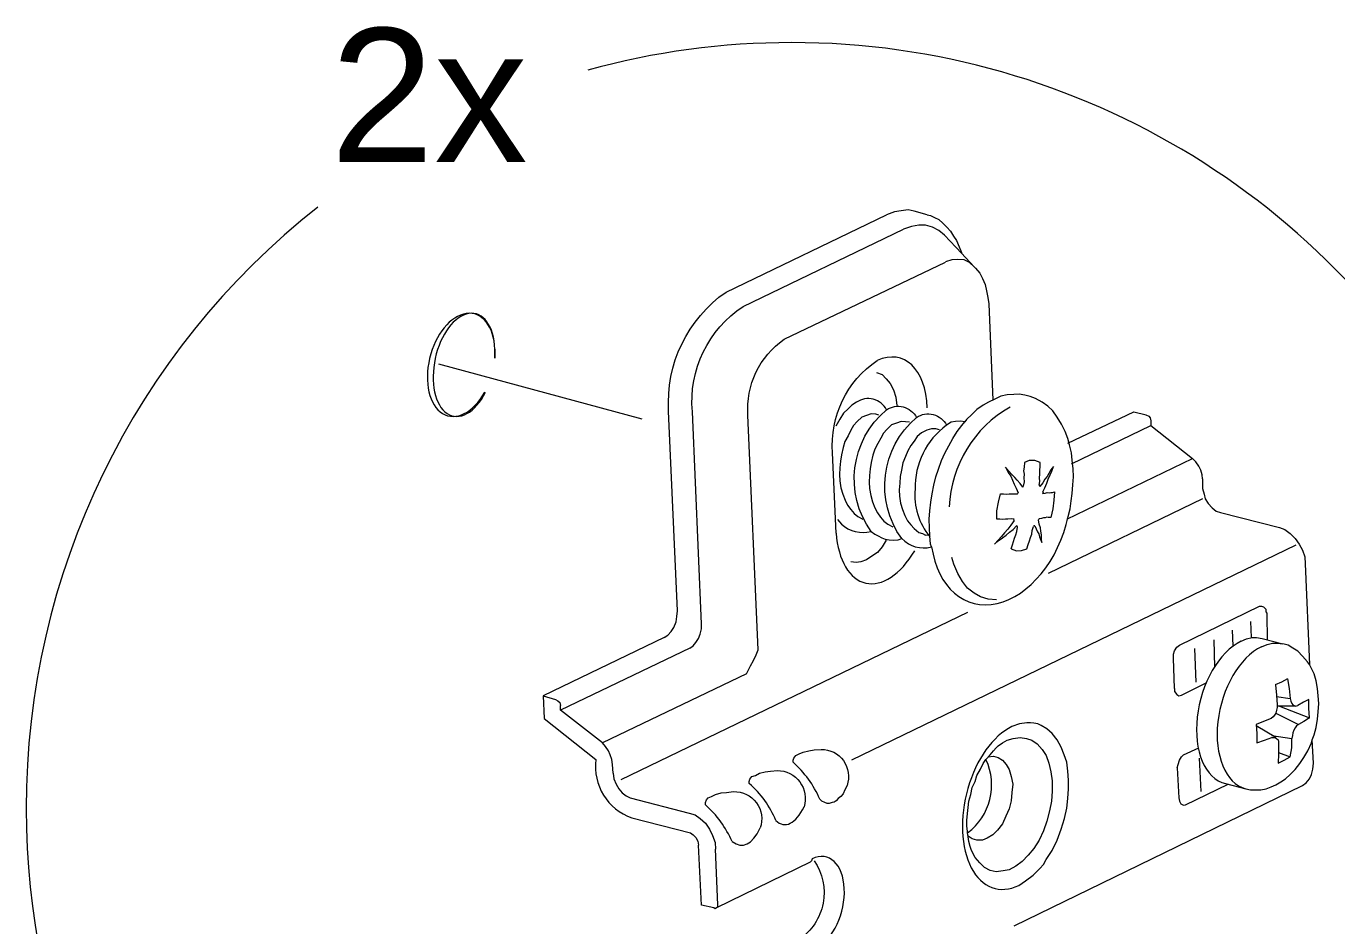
# Model space of a CAD drawing. Header units: metres. Extents: x -8.4 to 7.9, y -3.9 to 2.
# Drawn here: x 2.184 to 2.3721, y -2.3761 to -2.2471 of the extents above; entities that cross this region are included whole.
import ezdxf

# ---------------------------------------------------------------- set-up
doc = ezdxf.new("R2010")
doc.units = ezdxf.units.M
doc.header["$MEASUREMENT"] = 0
doc.layers.add('PDF16_Geometry_Num_Penna__7', color=7, linetype='Continuous', lineweight=18)
doc.layers.add('PDF16_Text_Num_Penna__7', color=7, linetype='Continuous', lineweight=18)
doc.styles.add('GENERATED_STYLE_2', font='')
doc.styles.get('GENERATED_STYLE_2').set_extended_font_data('Arial')

msp = doc.modelspace()

# ---------------------------------------------------------------- linework, layer by layer
at = {"layer": 'PDF16_Geometry_Num_Penna__7', "color": 7, "linetype": 'Continuous', "lineweight": 18, "flags": 128}
for points in [[(2.391909880403861, -2.309694946179661, 0.2828200976111969), (2.293897636754038, -2.24944719395968, 0.06749379674090672), (2.264602530242624, -2.253396694364757)], [(2.225881342334568, -2.273027885688167, 0.2301979789511518), (2.18403033917338, -2.359312257660018, 0.4142115001514631), (2.293897041052618, -2.469178959539258, 0.1910979785505044), (2.368986694116113, -2.439513028894788)], [(2.275598433802535, -2.334788123809881), (2.276103290754768, -2.334409853409093), (2.276600701439269, -2.333912442724592), (2.276989396614881, -2.3333286553344), (2.277285758070617, -2.332525947672885), (2.277403409100784, -2.331766428364217), (2.27748382879229, -2.330945849660145), (2.276221984262417, -2.302304376530251, -0.2619182813303043), (2.284454577866966, -2.285224127606485), (2.307506733511834, -2.274139613460561)], [(2.279241892603825, -2.336276930580226), (2.279748238809604, -2.33598056912449), (2.280126509210392, -2.335474222918712), (2.280515204386005, -2.334908306571077), (2.280747527939246, -2.334290266349316), (2.280929216871907, -2.333526279280008), (2.280929216871907, -2.332830797873835), (2.279629843152664, -2.302385838699239, -0.2767769410688271), (2.286916760755245, -2.28728927549929), (2.309949556104008, -2.276204761353367)], [(2.287413277887618, -2.340001404774441), (2.287682832779518, -2.33942506365198), (2.2879806834888, -2.338820426712138), (2.288378314185691, -2.338051971882191), (2.288801262192871, -2.337243307206491), (2.289063370817039, -2.336556761321596), (2.287602413088012, -2.302892333830373, -0.2648715207368783), (2.292787993936608, -2.292004401152576), (2.315974182400652, -2.280913929992467)], [(2.30025466444224, -2.319791191672187), (2.299760232264832, -2.308292665040362, -0.2724621259776817), (2.306162086484781, -2.295035181044873)], [(2.333568521648639, -2.317414640862827), (2.333838076540538, -2.316328975027495), (2.333979555627447, -2.315176292782574), (2.334112099193078, -2.314130836792995), (2.334223793209058, -2.312876885306919), (2.334328040957307, -2.311716756794266), (2.334265492308358, -2.310556628281613), (2.334124013221448, -2.309339908134197), (2.334036147262211, -2.308288495130432), (2.333748721327754, -2.307129855871326), (2.333508951506782, -2.306225878968656), (2.333133659613086, -2.305231057599654), (2.332578168040277, -2.304152838032054), (2.33200033766427, -2.303189290987527), (2.331355490878674, -2.302276378563578), (2.330640649176398, -2.301583875664498), (2.329834963007791, -2.30101498080977), (2.328881840738088, -2.300502677589805), (2.328119342922327, -2.30022269792308), (2.327346420331741, -2.300020159440769), (2.326510949092205, -2.299877191100313), (2.325741005008712, -2.299939739749262), (2.324816178556392, -2.299965057059551), (2.323916669414361, -2.300166106288316), (2.323040988329073, -2.300575651013579), (2.322128075905123, -2.300997109767213), (2.321359621075176, -2.301451332098868), (2.320439262383495, -2.302090221870277), (2.319724420681219, -2.302793149544182), (2.318973836893829, -2.303515437514191), (2.318714706776754, -2.303828180758936), (2.318129430133015, -2.303717975996502), (2.317390760373996, -2.303796906434462), (2.316763784630957, -2.303892218661432), (2.316101066802806, -2.304322612936344, 0.244828418352336), (2.311591011362861, -2.313477054486121, 0.1948206860088238), (2.313698602981738, -2.320325386919284)], [(2.307484841484701, -2.302113454225601, 0.4531988761826473), (2.303183579391963, -2.301024363107112), (2.30252532932445, -2.301448800367838), (2.301998133569021, -2.301955146573618), (2.301332437233776, -2.30259701485212), (2.300769499393233, -2.303432486091656), (2.30022741110234, -2.304437732235482)], [(2.300465542744411, -2.317861268001395), (2.30100718425924, -2.318490924400816), (2.301470342112173, -2.318830474209398), (2.301930521458014, -2.319193852074722), (2.302526222876577, -2.319399369064126), (2.302968531179861, -2.319546805165221), (2.303595506922899, -2.319659988434748), (2.30413014894606, -2.319732961858522), (2.304684151265324, -2.319670413209573), (2.305300702233537, -2.319575100982602, -0.3931049424719458), (2.307484841484701, -2.302113454225601, -0.4531988761842637), (2.31178610357744, -2.303202843194799, -0.4507811218124158), (2.316100471101387, -2.304322612936344)], [(2.305301149009602, -2.319574356355829), (2.305808984468927, -2.319942201981792), (2.306300438139242, -2.32020431060596), (2.306809762852114, -2.320481311765592), (2.307290791747604, -2.320649597416337), (2.307886493166168, -2.320767248446503), (2.30844943100671, -2.320791076503245), (2.309158315694801, -2.320744909643307), (2.309672108168312, -2.320590027274481, -0.3908930991384919), (2.31178610357744, -2.303202843194799)], [(2.258238651988109, -2.343148048592648), (2.258356303018275, -2.346367814759985), (2.265786486812023, -2.352275981429299, 0.354977165503509), (2.270937814829048, -2.360626226064015), (2.27936847915527, -2.362772240424391)], [(2.319690465700361, -2.365317970436622), (2.319499841246421, -2.364729715285791), (2.319312195299573, -2.364035723133164), (2.319203479790685, -2.36334917724827), (2.319123060099179, -2.362772836125809, 0.3567071359792453), (2.32176440018909, -2.352275534653235), (2.321846309134143, -2.352159372876615), (2.322352655339922, -2.351580053247062), (2.322829216474773, -2.35101264764588), (2.323225357918118, -2.350579274863875), (2.323532144148678, -2.350318655493254)], [(2.291624440140799, -2.361013134135372, 0.113727915670106), (2.287800930585748, -2.355719433479306), (2.287800930585748, -2.355423072023571), (2.287872414755975, -2.355108839525279), (2.288180690240083, -2.35471865509612), (2.28867512241749, -2.354538455417004), (2.289263377568322, -2.354224222918711), (2.290066085229836, -2.354035087718318), (2.290821136777866, -2.353915947434605), (2.291823404414599, -2.353845952517924, -0.5034483804006484), (2.295655551640219, -2.359049553334432)], [(2.285339939100308, -2.364035574207809, 0.1051966314091367), (2.28150660047185, -2.358750213371604), (2.28150660047185, -2.35844491639459), (2.281633187023295, -2.358063667486709), (2.281893806393916, -2.357749434988416), (2.282390770302353, -2.357560597638732), (2.282967111424813, -2.357264236182997), (2.283769819086328, -2.357063186954231), (2.284536784662729, -2.356984256516272), (2.285537563045915, -2.356865116232559, -0.5255518714270869), (2.289360030123484, -2.362089417673362)], [(2.297117551846729, -2.366804394401293, -0.4154365246658139), (2.294971090710289, -2.378075214165872), (2.281435265226977, -2.384669628869371), (2.283193329038513, -2.385047303568741), (2.283570110185754, -2.385248352797506), (2.283769670160973, -2.385544714253242), (2.283887321191139, -2.385931920175308), (2.297414211153173, -2.379340483978901)]]:
    msp.add_lwpolyline(points, format="xyb", dxfattribs=at)
for points in [[(2.311457425319748, -2.273641607074643), (2.31057280871318, -2.273446514860063), (2.309572030329993, -2.273562676636683), (2.308617418806745, -2.273742876315798), (2.307506435661124, -2.274139017759143)], [(2.313333586937513, -2.274139017759143), (2.311457127469038, -2.273641607074643)], [(2.315785642901676, -2.277088633333161), (2.314982935240162, -2.276393151926988), (2.314098318633595, -2.275907655270858), (2.313097540250407, -2.27562916485768), (2.312133993205881, -2.27562916485768), (2.311069176920199, -2.275825746325806), (2.309949258253299, -2.276204016726594)], [(2.313333438012159, -2.274139315609852), (2.313793617357999, -2.274246541865193), (2.314398254297841, -2.274526521531919), (2.314982041688034, -2.274825861494747), (2.31555987206404, -2.275332207700526), (2.316164509003883, -2.27590705956944), (2.31665894118129, -2.276513185762828), (2.317120609780677, -2.277204199408362), (2.317543557787858, -2.277853513954597), (2.317923317442192, -2.278729195039885), (2.318239039194031, -2.2795319027014), (2.318239039194031, -2.27964806447802), (2.315786238603095, -2.277088037631742)], [(2.318239337044739, -2.279648511254083), (2.320087500695834, -2.281617304442436), (2.319384573021928, -2.280991817952945), (2.318626542966806, -2.280613547552157), (2.317741926360239, -2.280531638607104), (2.316858799007219, -2.280613547552157), (2.315974182400652, -2.280912887514985)], [(2.320087202845125, -2.281617155517082), (2.32026740252424, -2.281794376689104), (2.320889910506639, -2.282498793616556), (2.321269670160973, -2.283258312925224), (2.321646451308214, -2.284141440278245), (2.321846011283433, -2.285026056884812), (2.322026210962549, -2.286026835267999), (2.322152797513994, -2.286899537846195), (2.322729138636454, -2.30074512806716)], [(2.243210594451294, -2.295515018537526), (2.272377625157717, -2.303409551587041)], [(2.30604428652926, -2.296765842591155), (2.306846994190774, -2.297044333004334), (2.307426313820327, -2.297650459197722), (2.308001165689241, -2.298345940603896), (2.308507511895021, -2.299229067956916), (2.308805362604302, -2.300290905735506), (2.30899300855115, -2.301492733347458)], [(2.305949123227644, -2.302717048687961), (2.305298319427863, -2.30270066689895), (2.304631133839072, -2.302915119409633), (2.30392671691162, -2.30318169579444), (2.303265488337015, -2.303811650044572), (2.302772545413153, -2.304346292067732), (2.302389807251726, -2.305053687502276), (2.301975794765825, -2.30582363158577), (2.301515615419984, -2.30667399536077), (2.301256485302909, -2.307537762417687), (2.301027140256763, -2.308551944082792), (2.300873747141482, -2.30946485650674), (2.300793327449976, -2.310428403551267), (2.300741203575852, -2.31139790760998), (2.300784391928697, -2.312282524216546), (2.300951188325895, -2.313287770360373), (2.301220743217795, -2.314228978601703), (2.301557314519284, -2.315068917601878), (2.301898353581412, -2.315807587360897), (2.302360022180798, -2.316416692061378), (2.302839561822742, -2.316969205127096), (2.303393564142006, -2.317402577909101), (2.304099470323004, -2.317783826816981)], [(2.310224919084739, -2.303821032341914), (2.309574115284958, -2.303804650552904), (2.308906929696168, -2.304019103063586), (2.308202512768716, -2.304285679448394), (2.30754128419411, -2.304915633698524), (2.307048341270248, -2.305450275721685), (2.306665603108822, -2.30615767115623), (2.30625159062292, -2.306927615239723), (2.305791411277079, -2.307777979014723), (2.305532281160004, -2.30864174607164), (2.305302936113857, -2.309655927736745), (2.305149542998577, -2.310568840160693), (2.305069123307071, -2.31153238720522), (2.305016999432946, -2.312501891263932), (2.305060187785792, -2.3133865078705), (2.30522698418299, -2.314391754014326), (2.30549653907489, -2.315332962255656), (2.305833110376379, -2.316172901255831), (2.306174149438506, -2.31691157101485), (2.306635818037893, -2.317520675715331), (2.307115357679837, -2.318073188781049), (2.307669359999101, -2.318506561563054), (2.3083752661801, -2.318887810470935)], [(2.306393367560538, -2.302863889087637), (2.305949570003708, -2.302716452986542)], [(2.31076373101783, -2.3038847723937), (2.31022462123403, -2.303820734491205)], [(2.313962498710162, -2.321769069307173), (2.313810594848428, -2.321389309652838), (2.313684008296983, -2.320183014280246), (2.313651244718962, -2.319025864274687), (2.313621459648035, -2.317804676366632), (2.313701879339541, -2.316613273529504), (2.313856761708367, -2.315354854282788), (2.314031004373297, -2.314142601896012), (2.314264817180083, -2.312912478466678), (2.314544796846808, -2.311724054136643), (2.314929024261782, -2.310619028005207), (2.315375800325705, -2.309372522786863), (2.315855339967648, -2.308334513065016), (2.316419767061737, -2.307281610807705), (2.316985683409373, -2.306234665564579), (2.317612659152411, -2.305229419420753), (2.318299205037306, -2.304371609378022), (2.318714706776754, -2.303828031833582)], [(2.333525780071856, -2.306911382376067), (2.342958712034811, -2.30238554084853), (2.344726455994399, -2.302809978109257)], [(2.344725711367626, -2.302810127034611), (2.345123342064517, -2.303008197756284), (2.345303541743633, -2.303270306380452), (2.3454211927738, -2.303694743641178)], [(2.34542089492309, -2.30369414793976), (2.34542089492309, -2.30438665083884), (2.351409183433201, -2.309095670552586)], [(2.314582772812241, -2.304853531825639), (2.313964732590482, -2.304826725261804), (2.313288611480412, -2.305017349715744), (2.312520156650465, -2.305392641609439), (2.311888713146788, -2.305921326618415), (2.311434490815132, -2.306588512207206), (2.310962397440921, -2.30721697720379), (2.310542427940834, -2.307997346062109), (2.310226706188995, -2.308831328048098), (2.309832053999197, -2.309732326443676), (2.309626537009792, -2.310758422137151), (2.309468676133873, -2.311680270082379), (2.309394213456552, -2.312630413844988), (2.309316772272139, -2.313592471635968), (2.309374853160449, -2.314506873313463), (2.309504418218987, -2.315489780654093), (2.309797801167629, -2.316423542627692), (2.310126926201386, -2.317257524613681), (2.310497750334441, -2.318031936457813), (2.310959418933829, -2.318623170115738), (2.311467254393154, -2.319122070053785), (2.312147843263862, -2.319702878936885), (2.312645253948363, -2.319847336530886), (2.313080115983915, -2.320081149337672)], [(2.315085991585573, -2.304984288287014), (2.314582623886887, -2.30485323397493)], [(2.334028998845188, -2.3098694866953), (2.345420299221671, -2.304386055137421)], [(2.329517454151696, -2.309653991707134), (2.32876538111076, -2.309360608758491), (2.327967141209884, -2.309372522786862), (2.327286552339175, -2.309662927228413), (2.327235917718598, -2.310327134310111), (2.327161455041277, -2.310866244093911), (2.327261235028886, -2.311348762242948), (2.327185283098019, -2.311870000984191), (2.327243363986329, -2.312424003303455), (2.327118266688431, -2.31305246830004)], [(2.33334394221384, -2.31780750594837), (2.351410076985329, -2.309095372701876)], [(2.352851078716834, -2.312016245682448), (2.352779594546606, -2.311439904559988), (2.352588970092667, -2.310753358675093), (2.352292608636931, -2.310178506806179), (2.351894977940039, -2.309555998823781), (2.35140948128391, -2.30909581947794)], [(2.327028315774228, -2.313216881891563), (2.326653023880533, -2.312680750614856), (2.326215183337888, -2.312217592761923), (2.325908397107328, -2.311827408332764), (2.325452685522127, -2.311376164508202), (2.325031226768493, -2.310923431430093), (2.324579982943932, -2.310332197772169), (2.324935914541523, -2.31109916334857), (2.325314184942311, -2.31163827313237), (2.325562890284561, -2.312216103508376), (2.325827977415822, -2.312786487616651), (2.326076682758072, -2.313370275006843), (2.326386447495726, -2.314010654031799)], [(2.329509114331836, -2.313124399246331), (2.329501668064104, -2.312985898666515), (2.329406355837134, -2.312936753299484), (2.329467415232537, -2.312405089783416), (2.329422737626144, -2.31186002298543), (2.329489754035733, -2.311319423948084), (2.32948677552864, -2.310754996853995), (2.329555281191775, -2.310227801098566), (2.329516560599568, -2.309654438483198)], [(2.329909574610466, -2.313862473303932), (2.330219339348119, -2.313290599942111), (2.330474001704555, -2.312648731663608), (2.330664626158495, -2.312047073230859), (2.330990772685158, -2.311442436291017), (2.331191821913924, -2.310897369493031), (2.331428613227803, -2.310233162411333), (2.331090552672768, -2.310709723546184), (2.330795680470579, -2.31125479034417), (2.330560378410246, -2.311691141633267), (2.330229764122944, -2.312036648456034), (2.329942338188487, -2.312568311972102), (2.329508965406482, -2.313123803544913)], [(2.327028464699583, -2.313217626518337), (2.327085056334346, -2.313114868023634), (2.327119309165913, -2.313053808628232)], [(2.352850483015415, -2.312016543533158), (2.352850483015415, -2.313397081570679), (2.353050042990634, -2.31420127848574), (2.353239178191028, -2.314884845863542), (2.35365319067693, -2.315544585184601), (2.354241445827761, -2.316167093167), (2.354817786950222, -2.316652589823129), (2.355420934636518, -2.316841725023523), (2.363863512991111, -2.318987739383898)], [(2.323328563188884, -2.317800059680637), (2.323338987963708, -2.31658780729386), (2.323537058685381, -2.315342791329063), (2.323851291183674, -2.314170748788039)], [(2.323851440109028, -2.314171493414812), (2.32428183438394, -2.314174471921905), (2.324724142687224, -2.314190853710915), (2.325080074284816, -2.314174471921905), (2.325507490052635, -2.314181918189636), (2.325852996875402, -2.314162557893533), (2.326296794432232, -2.314178939682543)], [(2.326296943357586, -2.314178790757189), (2.326352045738804, -2.314077521516033), (2.326387787823918, -2.314010505106444)], [(2.329910170311884, -2.313861728677158), (2.329945912396998, -2.314004697017614), (2.329890810015781, -2.31410596625877)], [(2.329891256791845, -2.31410596625877), (2.330275484206818, -2.314062777905924), (2.330531635816801, -2.313982358214417), (2.330808636976433, -2.314040439102728), (2.331064788586415, -2.313964487171861), (2.331326897210583, -2.313973422693139), (2.331590495088298, -2.313887045987447)], [(2.352851078716834, -2.314887079743861), (2.330702899974638, -2.325579920207078)], [(2.331590048312233, -2.313886450286029), (2.33151260712782, -2.315074874616063), (2.331356235505447, -2.316331804609232), (2.331062852556804, -2.317539589235371)], [(2.325796107389929, -2.317995598671281), (2.325318057001532, -2.318650870231701), (2.324914469290455, -2.319234657621894), (2.324421526366593, -2.319745471588312), (2.323998578359413, -2.320302452414669), (2.323496699914273, -2.320814755634633), (2.322962057891112, -2.321388118250001), (2.323529463492295, -2.320924960397067), (2.324116229389579, -2.320461802544134), (2.324661296187565, -2.320099913932357), (2.32513190030823, -2.319648670107795), (2.325666542331391, -2.319280824481832), (2.326165442269438, -2.31877149976896)], [(2.325784193361558, -2.317787103174783), (2.325368691622109, -2.317764764371588), (2.32490404451563, -2.317790081681877), (2.324554069932224, -2.31780944197798), (2.324192181320446, -2.317836248541815), (2.323770722566812, -2.317816888245712), (2.323328414263529, -2.317800506456702)], [(2.325394157857753, -2.322062750106524), (2.32558627156524, -2.321461091673775), (2.325732218412788, -2.321017294116945), (2.325875186753244, -2.320528818953723), (2.326049429418174, -2.320049279311779), (2.326176015969618, -2.319554847134372), (2.32627877446432, -2.3189621242229), (2.32623707536502, -2.318810220361167), (2.326165591194794, -2.31877149976896)], [(2.325394455708463, -2.322063494733297), (2.326125679199749, -2.322324114103919), (2.326847967169758, -2.322273479483341), (2.327629825281623, -2.322039666676555), (2.327815981974924, -2.32145290077927), (2.328017031203689, -2.320904855474191), (2.328155531783505, -2.320404466282598), (2.328328285194889, -2.319936840669025), (2.328399769365116, -2.319402198645864), (2.328569544269406, -2.318840750058868)], [(2.325796554165993, -2.317995002969862), (2.325734005517044, -2.317881819700335), (2.325784640137622, -2.317786507473365)], [(2.328759870872638, -2.318735161982428), (2.328615413278636, -2.318753033024985), (2.328569246418698, -2.318839409730676)], [(2.328759573021928, -2.318735459833137), (2.328951686729415, -2.319173300375781), (2.32915720371882, -2.319609651664879), (2.329335914144389, -2.319906013120614), (2.329435694131998, -2.320309600831691), (2.329657592910413, -2.320787651220089), (2.329764819165755, -2.321143582817681), (2.329752905137383, -2.320613408555159), (2.329718652305816, -2.320029621164966), (2.329626318585939, -2.319539656748198), (2.329593555007918, -2.319051181584975), (2.329404419807524, -2.318507604040536), (2.329304639819914, -2.317889563818777)], [(2.329391761152379, -2.317730213689311), (2.329344105038894, -2.317818079648549), (2.329305384446687, -2.317889563818777)], [(2.331062107930032, -2.317539738160725), (2.330695751557615, -2.317556119949736), (2.330502148596582, -2.317532291892993), (2.330234082958228, -2.317612711584499), (2.330015162686906, -2.317617179345138), (2.329747097048552, -2.317699088290191), (2.329391165450961, -2.317730362614665)], [(2.307449248324942, -2.320786013041188), (2.30686099317411, -2.321743603071529), (2.306177425796308, -2.322553757000775), (2.305382164402526, -2.323121162601957), (2.304597327783569, -2.323627508807736), (2.303794620122054, -2.323923870263472), (2.303155730350645, -2.324005779208524), (2.302344087167852, -2.323923870263472)], [(2.309671512466894, -2.320589580498416), (2.310124245545002, -2.32096934015275), (2.310642505779152, -2.32131782548261), (2.311047582743775, -2.321535256500386), (2.311610520584318, -2.32176609080008), (2.312225582298986, -2.321837574970307), (2.312754267307961, -2.321901612872803), (2.313327629923328, -2.321903102126349), (2.313962051934099, -2.321769069307172)], [(2.313580058399444, -2.320125529093355), (2.313081158461398, -2.320080851486963)], [(2.363863512991111, -2.318988484010672), (2.364630478567512, -2.319296759494779), (2.365433186229026, -2.319873100617239), (2.366127178381653, -2.320568582023412), (2.366694583982834, -2.321368311177834), (2.367199440935067, -2.322251438530854), (2.367497291644349, -2.323217964082474), (2.367579200589402, -2.324200871423104)], [(2.30252920138367, -2.352295937426821), (2.366279677944805, -2.321484770805163)], [(2.323248590273442, -2.329347582754139), (2.322066122957593, -2.329276098583912), (2.320990881897085, -2.328921656239866), (2.320052652162848, -2.328415310034087), (2.31913080421762, -2.327691532810532), (2.318389155951509, -2.326727985766006), (2.317699631559521, -2.325573814267538), (2.317145629240257, -2.32427071741443), (2.316852246291615, -2.323292277834439)], [(2.367579498440111, -2.324200126796331), (2.368191581647685, -2.338622058139757), (2.367895220191949, -2.33823485221769), (2.367199738785776, -2.337432144556176), (2.366514682154429, -2.336736663150003), (2.365811754480523, -2.336277973057709), (2.365135633370453, -2.335853535796982), (2.364368667794053, -2.335673336117867)], [(2.319123357949889, -2.331172811900618), (2.269348036668256, -2.355181068322279)], [(2.349524979846284, -2.335852940095563), (2.361022017224562, -2.330262282282344)], [(2.361021719373853, -2.330262431207698), (2.361294252772846, -2.330262431207698), (2.361608485271139, -2.330387528505597), (2.361907825233966, -2.330683889961332)], [(2.362169189231361, -2.33509327186154), (2.362105151328866, -2.33145204694057), (2.362105151328866, -2.331262911740176), (2.361987500298699, -2.331064841018503), (2.361987500298699, -2.330945700734791), (2.361987500298699, -2.330768479562768), (2.361907080607193, -2.330683592110623)], [(2.357081899116828, -2.333714967704339), (2.357199550146994, -2.335980122348427)], [(2.35972294135603, -2.332452676398402), (2.359840592386196, -2.334787825959172)], [(2.275598731653245, -2.334788868436654), (2.258238503062754, -2.343148048592648), (2.259997311501063, -2.343645459277149)], [(2.34864944768635, -2.337737739383899), (2.34864944768635, -2.337161398261438), (2.348828158111919, -2.336672923098217), (2.349145369117304, -2.336166576892437), (2.349525128771639, -2.335852344394144)], [(2.354439218698725, -2.335093718637604), (2.354537509432788, -2.339000030689835)], [(2.35837903895575, -2.33529447001566), (2.359147493785697, -2.334977259010275), (2.359950201447211, -2.334788123809881), (2.360606962261178, -2.334788123809881), (2.361409669922693, -2.334907264093594)], [(2.361293657071427, -2.336097177677175), (2.36210530025422, -2.335788902193068), (2.362872265830621, -2.335590831471396), (2.363548386940691, -2.335590831471396), (2.364367476391216, -2.335672740416448)], [(2.361409967773402, -2.334907561944303), (2.36436762531657, -2.335673038267157)], [(2.279241892603825, -2.336277526281645), (2.260699196697486, -2.345213047560099), (2.260699196697486, -2.344529480182298)], [(2.348828455962628, -2.342065956965827), (2.34864974553706, -2.337738186159963)], [(2.35166876032634, -2.336359137375988), (2.351895126865394, -2.341181340359261)], [(2.368579978972588, -2.349433741035977), (2.368842087596757, -2.348750173658176), (2.369156320095049, -2.347667486329936), (2.369338009027711, -2.346486508267634), (2.369455660057877, -2.345414245714219), (2.369536079749383, -2.344224332130638), (2.369455660057877, -2.343147601816584), (2.369338009027711, -2.342066403741891), (2.369156320095049, -2.341004565963302), (2.368842087596757, -2.340000809073022), (2.368381908250917, -2.339000030689835), (2.368191283796976, -2.338621760289047)], [(2.287412235410135, -2.340000064446249), (2.266707143354409, -2.349893175755045), (2.260699494548195, -2.34521245185868)], [(2.348828158111919, -2.342065212339055), (2.348828158111919, -2.342525391684895), (2.349145369117304, -2.3429587644669), (2.349452155347865, -2.343147899667294), (2.349830425748653, -2.343022802369395), (2.353356978146549, -2.34126250467754)], [(2.365053128723982, -2.340695843703131), (2.364168512117416, -2.341181340359261), (2.363285384764395, -2.341580460309698)], [(2.365052979798628, -2.34069643940455), (2.3652510505203, -2.342066552667246), (2.365432739452962, -2.34352899964982), (2.365513159144468, -2.343907270050608), (2.365630810174635, -2.344224481055993), (2.365812499107296, -2.344410637749294), (2.366010569828969, -2.344529778033007), (2.366198215775817, -2.344611686978059), (2.366515426781202, -2.344529778033007)], [(2.363286129391168, -2.341580162458989), (2.363475264591562, -2.343023249145459), (2.363548238015337, -2.344409744197166)], [(2.363475115666207, -2.343220575240359), (2.365431994826189, -2.343528850724465)], [(2.259996715799645, -2.343645310351794), (2.260304991283752, -2.343843381073467), (2.260619223782044, -2.344105489697634), (2.260699643473549, -2.344529926958361)], [(2.363548089089981, -2.344410935600004), (2.363548089089981, -2.344790695254337), (2.363475115666207, -2.345213643261518), (2.363366400157319, -2.345602338437131), (2.363168329435647, -2.345907635414145), (2.362989619010079, -2.346169744038312), (2.362672408004693, -2.346367814759985), (2.36160759171901, -2.346792252020712), (2.360526393644318, -2.347252431366552)], [(2.366197620074398, -2.344610942351286), (2.363548238015337, -2.344610942351286)], [(2.363863512991111, -2.344610942351286), (2.368191283796976, -2.346286352590996)], [(2.368073781692164, -2.343645310351794), (2.367317240890588, -2.344023580752582), (2.366514533229073, -2.344529926958361)], [(2.368191581647685, -2.346286352590996), (2.368073930617519, -2.344907303807021), (2.368073930617519, -2.343645906053213)], [(2.326480866170568, -2.370320968800429), (2.327436966947362, -2.369646336943906), (2.328518165022056, -2.368877882113959), (2.329502561616232, -2.367877103730772), (2.330008907822011, -2.367302251861858), (2.330394624490531, -2.366615705976963), (2.331279241097098, -2.365318566138041), (2.331965786981993, -2.363854629901921), (2.332540638850907, -2.362276021142727), (2.333046985056686, -2.360707837158358), (2.333343346512421, -2.359246879429331), (2.333525035445083, -2.35786634139181), (2.333605455136589, -2.356487292607835), (2.333605455136589, -2.35522440560048), (2.333525035445083, -2.353915351733186), (2.333343346512421, -2.352653953979378), (2.332965076111634, -2.351580202172417), (2.332540638850907, -2.350518364393827), (2.331965786981993, -2.349434187812041), (2.331279241097098, -2.348549571205474), (2.330503339999419, -2.347866003827673), (2.329700632337904, -2.347368593143172), (2.329206200160497, -2.347170522421499), (2.328619434263211, -2.34705436064488), (2.328132448353536, -2.346990322742384), (2.327635037669035, -2.346990322742384), (2.326553839594342, -2.347170522421499), (2.32548902330866, -2.347548792822288)], [(2.36336610230661, -2.345602934138549), (2.366615653544875, -2.347251537814424)], [(2.368192177349103, -2.346287097217769), (2.367389469687589, -2.346791954170002), (2.366615057843457, -2.347252133515843), (2.366315717880628, -2.347432333194958), (2.366126582680234, -2.347746565693251), (2.365938936733387, -2.348054841177357), (2.365812350181942, -2.348433111578145), (2.365739376758168, -2.348811381978933), (2.36563066124928, -2.34923581923966)], [(2.360525797942898, -2.347252133515843), (2.360607706887952, -2.348549273354765), (2.360607706887952, -2.349892580053626)], [(2.36336610230661, -2.349128146208254), (2.360526095793608, -2.347431886418894)], [(2.362790207960214, -2.348811233053578), (2.365630214473216, -2.349235670314305)], [(2.268167356456663, -2.35296208053813), (2.268051194680043, -2.352275534653235), (2.267853123958371, -2.351580053247062), (2.267591015334203, -2.35101264764588), (2.267168067327023, -2.350390139663481), (2.266707887981183, -2.349892728978981)], [(2.324795329006742, -2.349515054279611), (2.325678456359762, -2.349236563866433), (2.326671788475217, -2.349127848357545), (2.327554915828238, -2.349236563866433), (2.328320392151092, -2.349515054279611), (2.329123099812607, -2.350012464964112), (2.32981858121878, -2.350815172625627), (2.330394922341241, -2.351699789232194), (2.330783617516853, -2.352773541039155), (2.331079978972589, -2.354034938792963), (2.331279538947808, -2.355306761321597), (2.331279538947808, -2.356801971882191), (2.331161887917641, -2.358243569315115), (2.330883397504463, -2.359625596606183), (2.330503637850128, -2.36108655433521), (2.330009205672721, -2.36247602789401), (2.329394143958054, -2.363855076677985), (2.328618242860374, -2.365036054740287), (2.32781553519886, -2.36600109103836), (2.326941343367118, -2.366876772123649), (2.326058216014097, -2.367560339501451), (2.325091690462478, -2.368066685707229), (2.324216009377189, -2.368255820907624), (2.323225655768827, -2.368383896712615), (2.322351463937085, -2.368185825990942), (2.321566627318127, -2.367761388730216), (2.320890506208058, -2.367074842845321), (2.320187578534152, -2.366298941747642), (2.319690167849652, -2.365317523660559)], [(2.323531399521905, -2.35031791086648), (2.324110719151458, -2.349893473605754), (2.324795775782806, -2.349515203204966)], [(2.350128574308644, -2.351580202172417), (2.352292459711576, -2.35057942378923)], [(2.359029247054112, -2.356487292607835), (2.359723239206739, -2.356606432891548), (2.360525946868254, -2.356606432891548), (2.36121993902088, -2.356606432891548), (2.361986904597281, -2.356487292607835), (2.362671961228629, -2.356181995630821), (2.363365953381256, -2.355919887006653), (2.364053988519697, -2.355486514224648), (2.364747980672323, -2.355027824132354), (2.365433037303672, -2.354421697938965), (2.366127029456298, -2.35371877026506), (2.366813575341193, -2.352846067686865), (2.367388427210106, -2.351961451080298), (2.367958811318382, -2.351012796571235), (2.368462179017067, -2.349892877904336), (2.368579830047234, -2.349434187812041)], [(2.360607111186533, -2.349893175755045), (2.361707669557329, -2.349514905354257), (2.362790356885568, -2.34912769943219)], [(2.362789612258795, -2.349128146208254), (2.363051720882964, -2.349128146208254), (2.363285533689749, -2.349128146208254), (2.363474668890143, -2.349235372463595), (2.363674228865362, -2.349433443185268), (2.36374571303559, -2.349695551809436), (2.36374571303559, -2.350119989070163), (2.36374571303559, -2.351463295769023), (2.363674228865362, -2.352772349636317)], [(2.365432739452962, -2.351897413177802), (2.365630810174635, -2.35057942378923), (2.365630810174635, -2.349236117090369)], [(2.367199738785776, -2.355981095327411), (2.367697149470278, -2.355602824926623), (2.368191581647685, -2.355026483804162), (2.368462625793132, -2.35442184686432), (2.368653250247072, -2.35365488128792), (2.368779836798517, -2.352773243188445), (2.368580276823298, -2.349434336737396)], [(2.319123357949889, -2.362772985051164), (2.319123357949889, -2.362592785372049), (2.319005706919722, -2.361772206667976), (2.319005706919722, -2.361012687359308), (2.319123357949889, -2.360011908976121), (2.319203777641394, -2.359131760130193), (2.319312493150282, -2.358244165016534), (2.319583537295729, -2.357264236182997), (2.319771183242576, -2.356294732124284), (2.320188174235571, -2.355422029546089), (2.32046666464875, -2.354538902193068), (2.320961096826157, -2.353654285586501), (2.32134979200177, -2.3528456209108), (2.321763804487671, -2.352275236802526)], [(2.322026210962549, -2.351897413177802), (2.322828918624064, -2.351778272894089), (2.323531846297969, -2.351961451080297), (2.324109676673975, -2.352357592523642), (2.324677082275157, -2.352962229463484), (2.325092584014606, -2.35371877026506), (2.325372563681331, -2.354719548648247), (2.325597440966838, -2.35580074672294), (2.325488725457951, -2.356984703292335), (2.325372563681331, -2.358174616875917), (2.325092584014606, -2.359328788374383), (2.324596662583651, -2.360390626152973), (2.324109676673975, -2.36150756631278), (2.323417173774895, -2.36239516142644), (2.322729138636454, -2.363078728804242), (2.321954726792321, -2.363540397403629), (2.321269670160973, -2.363854629901921), (2.320466962499458, -2.363854629901921), (2.319769991839739, -2.363656559180249), (2.319202586238557, -2.363276799525914)], [(2.349207917766253, -2.353456512715538), (2.34932556879642, -2.35296208053813), (2.349525128771639, -2.352357443598287), (2.349830425748653, -2.351897264252448), (2.350128276457935, -2.351580053247062)], [(2.352356646539426, -2.352077612856918), (2.352588970092667, -2.356865563008623)], [(2.363674377790717, -2.352772796412381), (2.364548569622459, -2.352357294672933), (2.365433186229026, -2.351897115327093)], [(2.36374571303559, -2.351274905195403), (2.365433037303672, -2.351897413177802)], [(2.268250158953844, -2.354224371844066), (2.268166760755245, -2.352961484836711)], [(2.268249563252426, -2.354224520769421), (2.268356789507767, -2.355027228430935), (2.268674000513152, -2.355800151021522), (2.26905227091394, -2.356486696906416), (2.269546703091347, -2.357063038028877), (2.270114108692529, -2.357487475289603), (2.270693428322083, -2.357749583913771), (2.279170259508243, -2.359943254387632)], [(2.34920747099019, -2.353455917014119), (2.349451708571801, -2.357749434988416), (2.349524681995574, -2.358243867165824), (2.349712327942422, -2.358634051594984), (2.350129318935417, -2.358823186795378), (2.350407809348595, -2.358750213371604), (2.356503324114048, -2.355801491349713)], [(2.32579580953922, -2.37611222906635), (2.367200036636486, -2.355980499625992)], [(2.356117607445528, -2.355719433479306), (2.359029098128758, -2.356487888309253)], [(2.279170855209662, -2.359942956536923), (2.280045047041404, -2.360214000682369), (2.280747974715309, -2.360708432859777), (2.281506004770431, -2.361392000237579), (2.282091281414171, -2.362275127590599), (2.282508272407165, -2.363150808675888), (2.282893989075685, -2.364151587059075), (2.282966962499459, -2.365118112610694)], [(2.279368628080625, -2.362772985051164), (2.279748387734959, -2.363078282028177), (2.280126658135747, -2.363468466457337), (2.280433444366307, -2.363974812663116), (2.28051535331136, -2.364540729010751)], [(2.280929216871907, -2.373171549013611), (2.280515204386005, -2.36454132471217)], [(2.283075529082991, -2.373550266190462), (2.283273599804664, -2.37335219546879), (2.283273599804664, -2.373090086844623), (2.282966813574104, -2.365116623357148)], [(2.296531530576217, -2.366993380676332), (2.283076124784411, -2.373549074787626)], [(2.296810765616168, -2.366498948498925), (2.296728856671116, -2.366804245475939), (2.29653227520299, -2.366993380676332)], [(2.283075826933701, -2.373549670489044), (2.282894138001039, -2.373668810772757), (2.282696067279367, -2.373549670489044), (2.280929812573326, -2.373171400088256)]]:
    msp.add_lwpolyline(points, dxfattribs=at)
msp.add_lwpolyline([(2.25129545410404, -2.293426191513332), (2.25129545410404, -2.294689078520688)], close=True, dxfattribs=at)
msp.add_lwpolyline([(2.294088112282624, -2.352653507203314), (2.294088112282624, -2.352357145747578), (2.29416853197413, -2.352077166080853), (2.294464893429865, -2.351698895680066), (2.294970941784935, -2.351463891470442), (2.295547282907395, -2.351192847324996), (2.29634999056891, -2.35101264764588), (2.29711695614531, -2.35089648586926), (2.298107309753672, -2.350814576924208, -0.5205061937137815), (2.301825231232283, -2.355981691028829), (2.301518445001723, -2.35660717751832), (2.301256336377555, -2.357179050880141), (2.300942103879262, -2.357560299788022), (2.300562344224927, -2.357865596765036), (2.300254068740821, -2.358173872249143), (2.299957707285085, -2.358363007449537), (2.299679216871907, -2.358444916394589), (2.29925477961118, -2.358561078171209), (2.298994160240559, -2.358561078171209), (2.298614400586224, -2.358444916394589), (2.298191452579044, -2.358243867165824), (2.297920408433598, -2.357947505710089, 0.1060324183138828)], format="xyb", close=True, dxfattribs=at)
at = {"layer": 'PDF16_Geometry_Num_Penna__7', "color": 7, "linetype": 'Continuous', "lineweight": 18}
msp.add_arc((2.333801863316683, -2.316757433701647), 0.01732255023052189, 119.7025923177966, 177.5984457511354, dxfattribs=at)
for centre, major_axis, ratio, start_param, end_param in [((2.246451341418096, -2.295665294935016), (0.001888611160835133, 0.007312052354833336), 0.6115469252728359, 5.176270399740759, 10.59427528173607), ((2.246867310753915, -2.29566563913337), (0.00157700167200078, 0.007349321430782993), 0.56436203488108, 5.140158531752915, 10.55820761643482), ((2.305483716985687, -2.306999374601821), (0.004102683448793441, 0.01224829731526432), 0.5477949662748055, 5.32219029378475, 6.745535437479363), ((2.323899087912482, -2.316299699420676), (0.004204078736589525, 0.01347259355728367), 0.683199188484898, 2.189154992868114, 4.841397695446966), ((2.307258607481635, -2.315228440456743), (0.00279467644679237, 0.01173078047524542), 0.5521282569068316, 2.097475892596744, 4.19905930434802), ((2.358816810680265, -2.345294186651563), (0.002765881093085842, 0.01040816704461841), 0.6013142126980272, 0.480039339811082, 3.152221343132491), ((2.36180902085032, -2.346108356001011), (0.00265711477169895, 0.01041232699853023), 0.6089808891453915, 0.4717367919126056, 3.122168423120531), ((2.325977048999967, -2.358938829066035), (0.00288384823014166, 0.01183366758650896), 0.594606578367122, 0.4531883395165233, 3.596862045594734), ((2.293526103223064, -2.355348137404604), (0.0008483747888205628, 0.006240579510693926), 0.4910469393723623, 2.770592422026055, 4.145607225814953), ((2.283952321168568, -2.327792929850826), (-0.002888590624835229, 0.03676786184045517), 0.2124451905634233, 2.954820686589382, 3.494041040826053), ((2.29701474329433, -2.372968931068047), (0.001829965806834836, 0.006701596366487569), 0.6018968496487646, 3.657805685725322, 6.755089510738752)]:
    msp.add_ellipse(centre, major_axis=major_axis, ratio=ratio, start_param=start_param, end_param=end_param, dxfattribs=at)

# ---------------------------------------------------------------- texts
at = {"layer": 'PDF16_Text_Num_Penna__7', "color": 7, "linetype": 'Continuous', "lineweight": 18, "insert": (2.227675297156573, -2.266573965576918), "char_height": 0.01918868290168147, "attachment_point": 7, "style": 'GENERATED_STYLE_2'}
msp.add_mtext('\\A1;{\\pql;\\fArial|b0|i0|c0|p34;2x}', dxfattribs=at)

doc.saveas('drawing.dxf')
